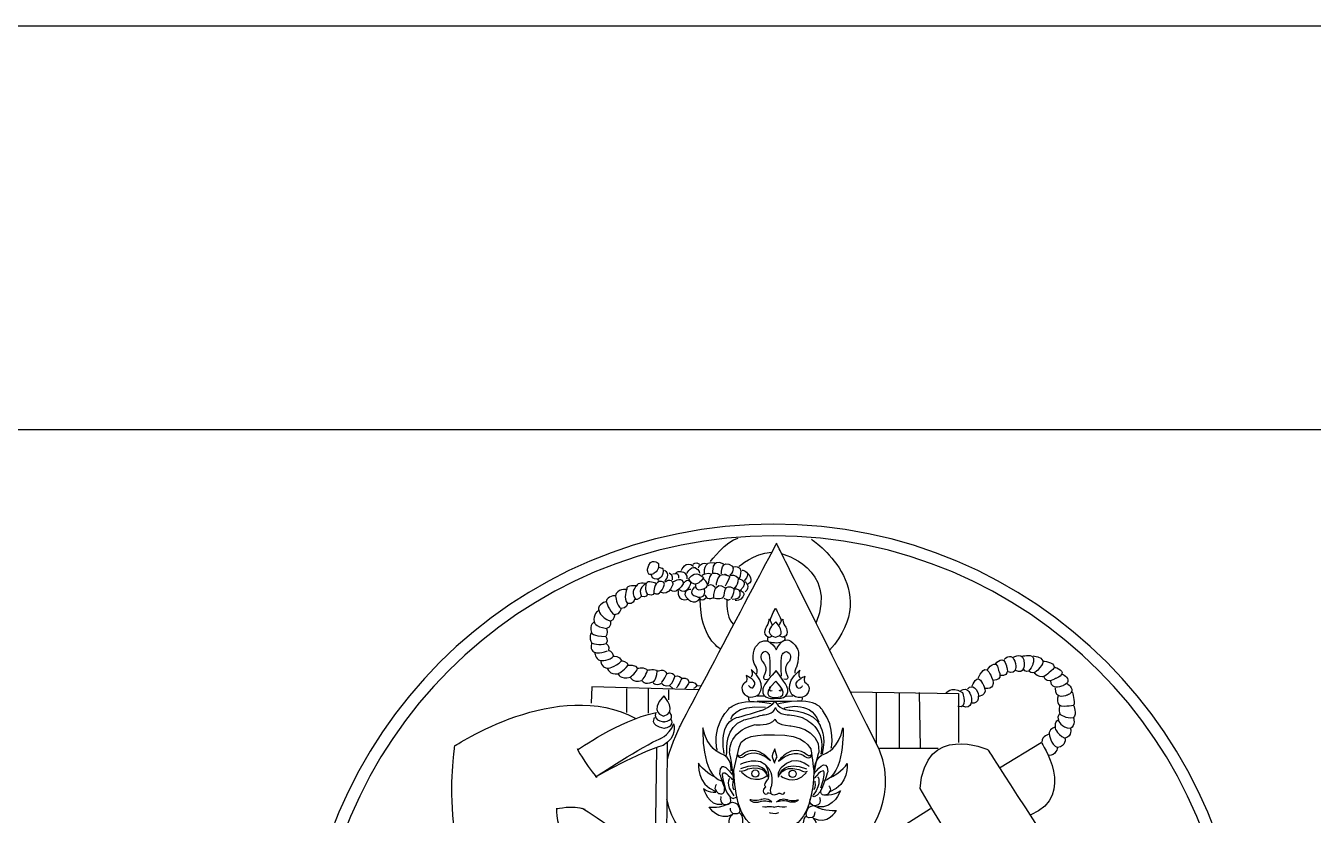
# Model space of a CAD drawing. Header units: inches. Extents: x -172 to 397, y -177 to 127.
# Drawn here: x 219.26 to 228.81, y -67.67 to -61.81 of the extents above; entities that cross this region are included whole.
import ezdxf

# ---------------------------------------------------------------- set-up
doc = ezdxf.new("R2010")
doc.units = ezdxf.units.IN
doc.header["$MEASUREMENT"] = 0

# ---------------------------------------------------------------- blocks, each defined once
blk = doc.blocks.new('TITLE BLOCK NEW 29102024')
at = {"color": 1}
blk.add_line((-520.8207, -64.8125), (-641.2631, -64.8125), dxfattribs=at)
at = {"color": 4}
for p, q in [((-528.4185, -65.9299), (-528.4283, -65.9259)), ((-528.9184, -66.7212), (-528.9236, -66.8426)), ((-528.1269, -66.7422), (-528.9184, -66.7212)), ((-528.6598, -66.7317), (-528.6598, -66.9112)), ((-528.4994, -66.7317), (-528.4994, -66.9165)), ((-528.3493, -66.7422), (-528.3493, -66.8162)), ((-527.4724, -66.7898), (-527.4271, -66.7884)), ((-526.9938, -66.7581), (-526.1971, -66.7687)), ((-526.8076, -66.7634), (-526.8076, -67.1382)), ((-526.6368, -66.7634), (-526.6368, -67.1699)), ((-526.4868, -66.7634), (-526.4816, -67.1699)), ((-526.1971, -66.7687), (-526.1971, -67.133)), ((-527.4362, -66.8294), (-527.691, -66.8294)), ((-528.4373, -67.1699), (-528.4683, -69.5034)), ((-528.3597, -67.133), (-528.3752, -69.4876)), ((-526.7817, -67.1752), (-526.3471, -67.1752)), ((-526.8231, -67.8879), (-526.404, -67.624))]:
    blk.add_line(p, q, dxfattribs=at)
at = {"color": 1}
blk.add_lwpolyline([(-534.3207, -64.8125), (-534.3207, -147.9123), (-520.8207, -147.9123), (-520.8207, -64.8125)], close=True, dxfattribs=at)
at = {"color": 4}
for centre, major_axis, ratio, start_param, end_param in [((-527.5707, -69.0125), (2.4749, 2.4749), 1, 5.497787, 11.780972), ((-527.5681, -69.0092), (2.4109, 2.4109), 1, 5.497787, 11.780972), ((-527.7046, -67.3646), (0, 0.027), 0.982151, 3.141593, 9.424778), ((-527.4278, -67.3659), (0, 0.0271), 0.977884, 3.141593, 9.424778)]:
    blk.add_ellipse(centre, major_axis=major_axis, ratio=ratio, start_param=start_param, end_param=end_param, dxfattribs=at)
for points, knots in [([(-526.8917, -67.8483), (-526.8917, -67.8483), (-526.6006, -67.5078), (-526.8179, -67.1197), (-527.4854, -65.7814), (-527.5475, -65.6547), (-527.5475, -65.6547), (-527.5475, -65.6547), (-528.1954, -66.8822), (-528.2692, -67.0208), (-528.2692, -67.0208), (-528.3584, -67.2228), (-528.3584, -67.2623)], [0, 0, 0, 0, 1, 1, 1, 2, 2, 2, 3, 3, 3, 4, 4, 4, 4]), ([(-528.5058, -65.8468), (-528.5058, -65.8468), (-528.5058, -65.9101), (-528.4612, -65.8804), (-528.4612, -65.8804), (-528.4185, -65.8665), (-528.4225, -65.8052), (-528.4225, -65.8052), (-528.4806, -65.7478), (-528.5058, -65.8468)], [0, 0, 0, 0, 1, 1, 1, 2, 2, 2, 3, 3, 3, 3]), ([(-527.9374, -65.8092), (-528.0363, -65.7596), (-528.0208, -65.8784), (-528.0208, -65.8784), (-528.0208, -65.8784), (-527.9859, -65.8685), (-527.9685, -65.8923)], [0, 0, 0, 0, 1, 1, 1, 2, 2, 2, 2]), ([(-528.4205, -65.8329), (-528.3991, -65.8368), (-528.3914, -65.8408), (-528.3914, -65.8408), (-528.3759, -65.9022), (-528.4263, -65.92), (-528.4263, -65.92), (-528.4263, -65.92), (-528.4787, -65.9279), (-528.4748, -65.8903)], [0, 0, 0, 0, 1, 1, 1, 2, 2, 2, 3, 3, 3, 3]), ([(-528.2129, -65.8784), (-528.2129, -65.8784), (-528.1741, -65.8032), (-528.1353, -65.8468), (-528.1353, -65.8468), (-528.1159, -65.8606), (-528.1198, -65.8764)], [0, 0, 0, 0, 1, 1, 1, 2, 2, 2, 2]), ([(-528.1993, -65.918), (-528.1993, -65.918), (-528.1834, -65.9544), (-528.1544, -65.957), (-528.137, -65.9586), (-528.1149, -65.948), (-528.0887, -65.9101), (-528.0887, -65.9101), (-528.1411, -65.8428), (-528.1993, -65.918)], [0, 0, 0, 0, 1, 1, 1, 2, 2, 2, 3, 3, 3, 3]), ([(-527.9568, -65.8804), (-527.9568, -65.8804), (-527.9587, -65.7636), (-527.8734, -65.8249), (-527.8734, -65.8249), (-527.8578, -65.8546), (-527.8927, -65.8923), (-527.8927, -65.8923), (-527.8423, -65.8863), (-527.8326, -65.9121), (-527.8314, -65.9154), (-527.8301, -65.9172), (-527.8288, -65.918), (-527.8195, -65.923), (-527.8091, -65.8721), (-527.8088, -65.8618), (-527.808, -65.8264), (-527.8637, -65.8309), (-527.8637, -65.8309)], [0, 0, 0, 0, 1, 1, 1, 2, 2, 2, 3, 3, 3, 4, 4, 4, 5, 5, 5, 6, 6, 6, 6]), ([(-528.4438, -65.9517), (-528.4438, -65.9517), (-528.5058, -65.9259), (-528.5136, -65.9536), (-528.5136, -65.9536), (-528.5835, -65.9418), (-528.5854, -65.9715), (-528.5854, -65.9715), (-528.6649, -65.9596), (-528.6591, -65.9972), (-528.6591, -65.9972), (-528.7348, -65.9912), (-528.7425, -66.0447), (-528.7425, -66.0447), (-528.8046, -66.0408), (-528.8105, -66.0883), (-528.8105, -66.0883), (-528.8764, -66.1022), (-528.8686, -66.1556), (-528.8686, -66.1556), (-528.9152, -66.1833), (-528.8997, -66.2387), (-528.8997, -66.2387), (-528.9405, -66.2585), (-528.921, -66.3159), (-528.921, -66.3159), (-528.9443, -66.3556), (-528.9191, -66.3952), (-528.9191, -66.3952), (-528.9405, -66.4466), (-528.8958, -66.4645), (-528.8958, -66.4645), (-528.8997, -66.5139), (-528.8531, -66.5258), (-528.8531, -66.5258), (-528.8531, -66.5793), (-528.8027, -66.5832), (-528.8027, -66.5832), (-528.7872, -66.6348), (-528.7231, -66.6228), (-528.7231, -66.6228), (-528.7095, -66.6683), (-528.632, -66.6486), (-528.632, -66.6486), (-528.6203, -66.6941), (-528.5466, -66.6723), (-528.5466, -66.6723), (-528.5311, -66.7119), (-528.4651, -66.6842), (-528.4651, -66.6842), (-528.4574, -66.7179), (-528.3991, -66.6941), (-528.3991, -66.6941), (-528.3797, -66.7238), (-528.3409, -66.71), (-528.3409, -66.71), (-528.3176, -66.7317), (-528.3176, -66.7317)], [0, 0, 0, 0, 1, 1, 1, 2, 2, 2, 3, 3, 3, 4, 4, 4, 5, 5, 5, 6, 6, 6, 7, 7, 7, 8, 8, 8, 9, 9, 9, 10, 10, 10, 11, 11, 11, 12, 12, 12, 13, 13, 13, 14, 14, 14, 15, 15, 15, 16, 16, 16, 17, 17, 17, 18, 18, 18, 19, 19, 19, 19]), ([(-528.4593, -66.019), (-528.4593, -66.019), (-528.4554, -65.9497), (-528.4185, -65.9378), (-528.4185, -65.9378), (-528.3817, -65.9319), (-528.3797, -65.9576), (-528.3797, -65.9576), (-528.3895, -66.0012), (-528.4108, -66.017), (-528.4108, -66.017), (-528.436, -66.0487), (-528.4593, -66.019)], [0, 0, 0, 0, 1, 1, 1, 2, 2, 2, 3, 3, 3, 4, 4, 4, 4]), ([(-528.3778, -65.9438), (-528.3778, -65.9438), (-528.3254, -65.9022), (-528.3157, -65.9536), (-528.3157, -65.9536), (-528.3254, -65.9932), (-528.3487, -66.013), (-528.3487, -66.013), (-528.3778, -66.0348), (-528.4108, -66.017)], [0, 0, 0, 0, 1, 1, 1, 2, 2, 2, 3, 3, 3, 3]), ([(-528.3138, -65.9398), (-528.3138, -65.9398), (-528.2573, -65.9049), (-528.2432, -65.9373), (-528.2423, -65.9394), (-528.2416, -65.9417), (-528.2411, -65.9444), (-528.2404, -65.9476), (-528.24, -65.9514), (-528.24, -65.9556), (-528.24, -65.9556), (-528.2634, -65.9972), (-528.2905, -66.0071), (-528.2905, -66.0071), (-528.3176, -66.0209), (-528.3332, -66.0032)], [0, 0, 0, 0, 1, 1, 1, 2, 2, 2, 3, 3, 3, 4, 4, 4, 5, 5, 5, 5]), ([(-528.2109, -65.918), (-528.2051, -65.8626), (-528.2653, -65.8665), (-528.2653, -65.8665), (-528.2653, -65.8665), (-528.2924, -65.8665), (-528.2944, -65.8764)], [0, 0, 0, 0, 1, 1, 1, 2, 2, 2, 2]), ([(-528.2323, -65.9477), (-528.2323, -65.9477), (-528.2013, -65.9062), (-528.1838, -65.9477), (-528.1838, -65.9477), (-528.2109, -66.0506), (-528.2711, -65.9972)], [0, 0, 0, 0, 1, 1, 1, 2, 2, 2, 2]), ([(-528.1488, -65.9635), (-528.1488, -65.9635), (-528.1566, -66.0229), (-528.081, -65.9893), (-528.081, -65.9893), (-528.0286, -65.9695), (-528.0887, -65.918)], [0, 0, 0, 0, 1, 1, 1, 2, 2, 2, 2]), ([(-528.0984, -65.8903), (-528.0984, -65.8903), (-528.0635, -65.8685), (-528.0286, -65.8804), (-528.0286, -65.8804), (-528.0538, -65.9121), (-528.0538, -65.9576)], [0, 0, 0, 0, 1, 1, 1, 2, 2, 2, 2]), ([(-528.079, -66.0368), (-528.079, -66.0368), (-528.0654, -66.0823), (-528.0189, -66.0586), (-528.0189, -66.0586), (-527.9723, -66.0744), (-527.9471, -66.0586), (-527.9446, -66.0571), (-527.9426, -66.0547), (-527.941, -66.0517), (-527.9257, -66.0244), (-527.9389, -65.9464), (-527.8637, -65.9893)], [0, 0, 0, 0, 1, 1, 1, 2, 2, 2, 3, 3, 3, 4, 4, 4, 4]), ([(-527.9936, -65.9655), (-527.9936, -65.9655), (-527.9859, -65.8665), (-527.9257, -65.8883), (-527.8947, -65.9002), (-527.9316, -65.8844), (-527.9316, -65.8844), (-527.9316, -65.8844), (-527.8947, -65.9002), (-527.8947, -65.9002), (-527.8947, -65.9002), (-527.8949, -65.9008), (-527.8953, -65.9018), (-527.8956, -65.9029), (-527.8962, -65.9045), (-527.897, -65.9065), (-527.897, -65.9065), (-527.897, -65.9065), (-527.897, -65.9065), (-527.9016, -65.919), (-527.913, -65.9479), (-527.9277, -65.9735)], [0, 0, 0, 0, 1, 1, 1, 2, 2, 2, 3, 3, 3, 4, 4, 4, 5, 5, 5, 6, 6, 6, 7, 7, 7, 7]), ([(-527.8559, -65.9814), (-527.8792, -66.017), (-527.8307, -65.9734), (-527.8288, -65.918), (-527.8288, -65.918), (-527.7395, -65.9339), (-527.8171, -66.0051)], [0, 0, 0, 0, 1, 1, 1, 2, 2, 2, 2]), ([(-528.4574, -66.0249), (-528.4574, -66.0249), (-528.4554, -66.0487), (-528.5039, -66.0348), (-528.5039, -66.0348), (-528.5155, -66.0606), (-528.5485, -66.0487), (-528.5485, -66.0487), (-528.5757, -66.0784), (-528.6009, -66.0725), (-528.6009, -66.0725), (-528.6087, -66.112), (-528.6533, -66.1022), (-528.6533, -66.1022), (-528.6572, -66.1437), (-528.7018, -66.1378), (-528.7018, -66.1378), (-528.7076, -66.1853), (-528.7503, -66.1853), (-528.7503, -66.1853), (-528.7523, -66.2289), (-528.7794, -66.2328), (-528.7794, -66.2328), (-528.7716, -66.2843), (-528.8085, -66.2863), (-528.8085, -66.2863), (-528.7969, -66.3358), (-528.8143, -66.3456), (-528.8143, -66.3456), (-528.7969, -66.3773), (-528.8105, -66.3991), (-528.8105, -66.3991), (-528.7794, -66.4189), (-528.7949, -66.4506), (-528.7949, -66.4506), (-528.7658, -66.4526), (-528.7561, -66.4922), (-528.7561, -66.4922), (-528.7099, -66.4922), (-528.6995, -66.5217), (-528.6988, -66.5236), (-528.6983, -66.5257), (-528.6979, -66.5278), (-528.6979, -66.5278), (-528.6533, -66.5278), (-528.6494, -66.5595), (-528.6494, -66.5595), (-528.5893, -66.5516), (-528.5795, -66.5832), (-528.5795, -66.5832), (-528.5214, -66.5694), (-528.5058, -66.5971), (-528.5058, -66.5971), (-528.4438, -66.5813), (-528.4321, -66.605), (-528.4321, -66.605), (-528.3759, -66.5773), (-528.3623, -66.6248), (-528.3623, -66.6248), (-528.3215, -66.5991), (-528.3021, -66.6426), (-528.3021, -66.6426), (-528.273, -66.6288), (-528.2497, -66.6565), (-528.2497, -66.6565), (-528.2048, -66.6477), (-528.1981, -66.6815), (-528.1977, -66.6836), (-528.1975, -66.6858), (-528.1974, -66.6882), (-528.1974, -66.6882), (-528.145, -66.6763), (-528.1392, -66.71), (-528.1392, -66.71), (-528.1101, -66.7119), (-528.1101, -66.7119)], [0, 0, 0, 0, 1, 1, 1, 2, 2, 2, 3, 3, 3, 4, 4, 4, 5, 5, 5, 6, 6, 6, 7, 7, 7, 8, 8, 8, 9, 9, 9, 10, 10, 10, 11, 11, 11, 12, 12, 12, 13, 13, 13, 14, 14, 14, 15, 15, 15, 16, 16, 16, 17, 17, 17, 18, 18, 18, 19, 19, 19, 20, 20, 20, 21, 21, 21, 22, 22, 22, 23, 23, 23, 24, 24, 24, 25, 25, 25, 25]), ([(-528.1838, -65.9972), (-528.1838, -65.9972), (-528.2478, -66.0012), (-528.2206, -66.0506), (-528.2206, -66.0506), (-528.1566, -66.1358), (-528.112, -66.0586)], [0, 0, 0, 0, 1, 1, 1, 2, 2, 2, 2]), ([(-528.1566, -65.9794), (-528.1566, -65.9794), (-528.2148, -66.0328), (-528.1392, -66.0506), (-528.1392, -66.0506), (-528.0654, -66.0784), (-528.081, -65.9893)], [0, 0, 0, 0, 1, 1, 1, 2, 2, 2, 2]), ([(-527.8753, -66.0685), (-527.8016, -66.0685), (-527.8171, -66.0249), (-527.8171, -66.0249), (-527.8171, -66.0249), (-527.8171, -66.019), (-527.8171, -66.019), (-527.8191, -65.9873), (-527.8637, -65.9952), (-527.8637, -65.9952), (-527.8637, -65.9952), (-527.8637, -66.0428), (-527.885, -66.0645)], [0, 0, 0, 0, 1, 1, 1, 2, 2, 2, 3, 3, 3, 4, 4, 4, 4]), ([(-527.8074, -66.0051), (-527.8074, -66.0051), (-527.8171, -66.0051), (-527.8171, -66.0051), (-527.8171, -66.0051), (-527.7589, -66.017), (-527.8113, -66.0705), (-527.8113, -66.0705), (-527.8423, -66.0863), (-527.854, -66.0784)], [0, 0, 0, 0, 1, 1, 1, 2, 2, 2, 3, 3, 3, 3]), ([(-527.9665, -66.4367), (-527.9665, -66.4367), (-528.1139, -66.3575), (-528.1139, -66.0705), (-528.1139, -66.0705), (-528.0906, -66.0843), (-528.0713, -66.0606)], [0, 0, 0, 0, 1, 1, 1, 2, 2, 2, 2]), ([(-527.9024, -66.0784), (-527.9024, -66.0784), (-527.9161, -66.0744), (-527.9161, -66.0744), (-527.9161, -66.0744), (-527.9257, -66.1992), (-527.8695, -66.2546)], [0, 0, 0, 0, 1, 1, 1, 2, 2, 2, 2]), ([(-527.5901, -66.2341), (-527.5901, -66.2341), (-527.6082, -66.2341), (-527.5539, -66.1378), (-527.5539, -66.1378), (-527.5138, -66.2078), (-527.5138, -66.2289)], [0, 0, 0, 0, 1, 1, 1, 2, 2, 2, 2]), ([(-527.5784, -66.2592), (-527.5784, -66.2592), (-527.594, -66.2209), (-527.603, -66.2169), (-527.603, -66.2169), (-527.607, -66.2552), (-527.6186, -66.2671), (-527.6186, -66.2671), (-527.6638, -66.3305), (-527.6082, -66.3503), (-527.6082, -66.3503), (-527.5953, -66.3555), (-527.5837, -66.345)], [0, 0, 0, 0, 1, 1, 1, 2, 2, 2, 3, 3, 3, 4, 4, 4, 4]), ([(-527.5539, -66.3516), (-527.5539, -66.3516), (-527.6612, -66.3331), (-527.5526, -66.2368), (-527.5526, -66.2368), (-527.4582, -66.3384), (-527.5539, -66.3516)], [0, 0, 0, 0, 1, 1, 1, 2, 2, 2, 2]), ([(-527.525, -66.2592), (-527.525, -66.2592), (-527.5095, -66.2209), (-527.5005, -66.2169), (-527.5005, -66.2169), (-527.4966, -66.2552), (-527.4849, -66.2671), (-527.4849, -66.2671), (-527.4397, -66.3305), (-527.4953, -66.3503), (-527.4953, -66.3503), (-527.5082, -66.3555), (-527.5198, -66.345)], [0, 0, 0, 0, 1, 1, 1, 2, 2, 2, 3, 3, 3, 4, 4, 4, 4]), ([(-527.6923, -66.6248), (-527.6858, -66.605), (-527.6962, -66.5773), (-527.6962, -66.5773), (-527.7505, -66.4968), (-527.7, -66.4203), (-527.7, -66.4203), (-527.6173, -66.3107), (-527.5487, -66.4453), (-527.5487, -66.4453), (-527.5487, -66.4453), (-527.4814, -66.2869), (-527.3935, -66.4348), (-527.3935, -66.4348), (-527.3689, -66.4691), (-527.3987, -66.5734), (-527.3987, -66.5734), (-527.4155, -66.6011), (-527.4103, -66.6195)], [0, 0, 0, 0, 1, 1, 1, 2, 2, 2, 3, 3, 3, 4, 4, 4, 5, 5, 5, 6, 6, 6, 6]), ([(-527.5966, -66.642), (-527.5966, -66.642), (-527.5875, -66.5311), (-527.5992, -66.4849), (-527.5992, -66.4849), (-527.6237, -66.4374), (-527.6535, -66.4717), (-527.6535, -66.4717), (-527.6845, -66.5034), (-527.6419, -66.5456), (-527.6419, -66.5456), (-527.6082, -66.5799), (-527.6392, -66.6366), (-527.6392, -66.6366), (-527.66, -66.6723), (-527.6134, -66.6645)], [0, 0, 0, 0, 1, 1, 1, 2, 2, 2, 3, 3, 3, 4, 4, 4, 5, 5, 5, 5]), ([(-527.5098, -66.642), (-527.5098, -66.642), (-527.5188, -66.5311), (-527.5072, -66.4849), (-527.5072, -66.4849), (-527.4826, -66.4374), (-527.4528, -66.4717), (-527.4528, -66.4717), (-527.4218, -66.5034), (-527.4645, -66.5456), (-527.4645, -66.5456), (-527.4981, -66.5799), (-527.4671, -66.6366), (-527.4671, -66.6366), (-527.4464, -66.6723), (-527.493, -66.6645)], [0, 0, 0, 0, 1, 1, 1, 2, 2, 2, 3, 3, 3, 4, 4, 4, 5, 5, 5, 5]), ([(-525.9824, -66.5944), (-525.9824, -66.5944), (-525.9151, -66.4942), (-525.8996, -66.5971), (-525.8996, -66.5971), (-525.8556, -66.671), (-525.941, -66.6737)], [0, 0, 0, 0, 1, 1, 1, 2, 2, 2, 2]), ([(-525.9203, -66.5469), (-525.9203, -66.5469), (-525.8582, -66.4756), (-525.8401, -66.5654), (-525.8401, -66.5654), (-525.8065, -66.642), (-525.8866, -66.6366)], [0, 0, 0, 0, 1, 1, 1, 2, 2, 2, 2]), ([(-525.8582, -66.5179), (-525.8582, -66.5179), (-525.8249, -66.4795), (-525.7973, -66.501), (-525.788, -66.5083), (-525.7794, -66.5223), (-525.7729, -66.5469), (-525.7729, -66.5469), (-525.7547, -66.642), (-525.8349, -66.6076)], [0, 0, 0, 0, 1, 1, 1, 2, 2, 2, 3, 3, 3, 3]), ([(-525.7909, -66.502), (-525.7909, -66.502), (-525.7056, -66.4493), (-525.7082, -66.5522), (-525.7082, -66.5522), (-525.7056, -66.634), (-525.7729, -66.5998)], [0, 0, 0, 0, 1, 1, 1, 2, 2, 2, 2]), ([(-525.7237, -66.4942), (-525.7237, -66.4942), (-525.6611, -66.4734), (-525.6429, -66.5019), (-525.6369, -66.5115), (-525.6357, -66.5265), (-525.6435, -66.5496), (-525.6435, -66.5496), (-525.6797, -66.6525), (-525.7159, -66.5839)], [0, 0, 0, 0, 1, 1, 1, 2, 2, 2, 3, 3, 3, 3]), ([(-525.6409, -66.4915), (-525.6409, -66.4915), (-525.5769, -66.4958), (-525.5704, -66.5283), (-525.568, -66.5401), (-525.5731, -66.5556), (-525.5918, -66.5759), (-525.5918, -66.5759), (-525.6331, -66.6446), (-525.6745, -66.605)], [0, 0, 0, 0, 1, 1, 1, 2, 2, 2, 3, 3, 3, 3]), ([(-527.7544, -66.7106), (-527.7544, -66.7106), (-527.7473, -66.7212), (-527.7382, -66.7261), (-527.7291, -66.731), (-527.7182, -66.7304), (-527.7104, -66.708), (-527.7104, -66.708), (-527.7049, -66.7011), (-527.709, -66.6892), (-527.7121, -66.6802), (-527.7209, -66.6682), (-527.7417, -66.6542), (-527.7499, -66.6487), (-527.76, -66.6428), (-527.7725, -66.6366), (-527.7725, -66.6366), (-527.7518, -66.6842), (-527.7854, -66.6922), (-527.7854, -66.6922), (-527.8268, -66.7291), (-527.7854, -66.7766), (-527.7854, -66.7766), (-527.7415, -66.8215), (-527.6794, -66.7766), (-527.6794, -66.7766), (-527.6043, -66.7027), (-527.7362, -66.5918), (-527.7362, -66.5918), (-527.7156, -66.6288), (-527.7362, -66.6499)], [0, 0, 0, 0, 1, 1, 1, 2, 2, 2, 3, 3, 3, 4, 4, 4, 5, 5, 5, 6, 6, 6, 7, 7, 7, 8, 8, 8, 9, 9, 9, 10, 10, 10, 10]), ([(-527.5604, -66.8056), (-527.5604, -66.8056), (-527.6612, -66.8215), (-527.6483, -66.737), (-527.6483, -66.737), (-527.6405, -66.6948), (-527.55, -66.5998), (-527.55, -66.5998), (-527.4724, -66.7027), (-527.4646, -66.7317), (-527.4646, -66.7317), (-527.4388, -66.8188), (-527.5604, -66.8056)], [0, 0, 0, 0, 1, 1, 1, 2, 2, 2, 3, 3, 3, 4, 4, 4, 4]), ([(-527.3547, -66.7145), (-527.3547, -66.7145), (-527.3618, -66.7251), (-527.3709, -66.73), (-527.3799, -66.735), (-527.3909, -66.7344), (-527.3987, -66.7119), (-527.3987, -66.7119), (-527.4041, -66.7051), (-527.4, -66.6932), (-527.3969, -66.6841), (-527.3882, -66.6722), (-527.3674, -66.6582), (-527.3591, -66.6526), (-527.349, -66.6468), (-527.3366, -66.6406), (-527.3366, -66.6406), (-527.3573, -66.6882), (-527.3236, -66.696), (-527.3236, -66.696), (-527.2822, -66.733), (-527.3236, -66.7806), (-527.3236, -66.7806), (-527.3676, -66.8254), (-527.4297, -66.7806), (-527.4297, -66.7806), (-527.5047, -66.7067), (-527.3728, -66.5958), (-527.3728, -66.5958), (-527.3935, -66.6328), (-527.3728, -66.6538)], [0, 0, 0, 0, 1, 1, 1, 2, 2, 2, 3, 3, 3, 4, 4, 4, 5, 5, 5, 6, 6, 6, 7, 7, 7, 8, 8, 8, 9, 9, 9, 10, 10, 10, 10]), ([(-526.0936, -66.7132), (-526.0936, -66.7132), (-526.06, -66.6103), (-526.0186, -66.6948), (-526.0186, -66.6948), (-525.9591, -66.7739), (-526.0445, -66.7924)], [0, 0, 0, 0, 1, 1, 1, 2, 2, 2, 2]), ([(-526.0496, -66.6551), (-526.0496, -66.6551), (-526.0057, -66.5575), (-525.9746, -66.605), (-525.9746, -66.605), (-525.9539, -66.6261), (-525.9384, -66.6868), (-525.9384, -66.6868), (-525.9332, -66.7422), (-526.0005, -66.7317)], [0, 0, 0, 0, 1, 1, 1, 2, 2, 2, 3, 3, 3, 3]), ([(-525.5704, -66.5283), (-525.5704, -66.5283), (-525.4849, -66.5373), (-525.4869, -66.5719), (-525.4876, -66.5834), (-525.498, -66.5978), (-525.5245, -66.6156), (-525.5245, -66.6156), (-525.5788, -66.6815), (-525.6331, -66.6182)], [0, 0, 0, 0, 1, 1, 1, 2, 2, 2, 3, 3, 3, 3]), ([(-525.4869, -66.5719), (-525.4869, -66.5719), (-525.4164, -66.5934), (-525.4281, -66.6243), (-525.4319, -66.6346), (-525.4449, -66.646), (-525.4727, -66.6578), (-525.4727, -66.6578), (-525.5375, -66.7053), (-525.5633, -66.6446)], [0, 0, 0, 0, 1, 1, 1, 2, 2, 2, 3, 3, 3, 3]), ([(-527.5526, -66.8003), (-527.5526, -66.8003), (-527.6871, -66.803), (-527.5526, -66.679), (-527.5526, -66.679), (-527.4284, -66.7951), (-527.5526, -66.8003)], [0, 0, 0, 0, 1, 1, 1, 2, 2, 2, 2]), ([(-526.2902, -66.7674), (-526.2902, -66.7674), (-526.2478, -66.7133), (-526.1765, -66.7564), (-526.1731, -66.7585), (-526.1696, -66.7608), (-526.1661, -66.7634), (-526.1661, -66.7634), (-526.1233, -66.8902), (-526.201, -66.8663)], [0, 0, 0, 0, 1, 1, 1, 2, 2, 2, 3, 3, 3, 3]), ([(-526.1298, -66.737), (-526.1298, -66.737), (-526.0833, -66.6815), (-526.0496, -66.7687), (-526.0496, -66.7687), (-526.0367, -66.8531), (-526.0988, -66.8426)], [0, 0, 0, 0, 1, 1, 1, 2, 2, 2, 2]), ([(-525.4281, -66.6243), (-525.4281, -66.6243), (-525.3746, -66.6506), (-525.3839, -66.6804), (-525.387, -66.6904), (-525.3971, -66.7007), (-525.4185, -66.7106), (-525.4185, -66.7106), (-525.5012, -66.7554), (-525.5116, -66.679)], [0, 0, 0, 0, 1, 1, 1, 2, 2, 2, 3, 3, 3, 3]), ([(-525.3926, -66.6948), (-525.3926, -66.6948), (-525.3351, -66.7303), (-525.3588, -66.762), (-525.3591, -66.7625), (-525.3594, -66.7629), (-525.3598, -66.7633), (-525.3605, -66.7642), (-525.3611, -66.765), (-525.3619, -66.7658), (-525.3674, -66.7713), (-525.3756, -66.7768), (-525.3874, -66.7819), (-525.3874, -66.7819), (-525.4831, -66.8241), (-525.4753, -66.7291)], [0, 0, 0, 0, 1, 1, 1, 2, 2, 2, 3, 3, 3, 4, 4, 4, 5, 5, 5, 5]), ([(-528.3855, -66.9376), (-528.3855, -66.9376), (-528.502, -66.9112), (-528.383, -66.7871), (-528.383, -66.7871), (-528.2743, -66.9139), (-528.3855, -66.9376)], [0, 0, 0, 0, 1, 1, 1, 2, 2, 2, 2]), ([(-527.9872, -67.1936), (-527.9872, -67.1936), (-528.0312, -67.0353), (-527.9096, -66.8927), (-527.9096, -66.8927), (-527.8475, -66.7898), (-527.5862, -66.8452)], [0, 0, 0, 0, 1, 1, 1, 2, 2, 2, 2]), ([(-527.1413, -67.1752), (-527.1413, -67.1752), (-527.1051, -67.0248), (-527.2034, -66.898), (-527.2034, -66.898), (-527.2448, -66.7792), (-527.5319, -66.8478)], [0, 0, 0, 0, 1, 1, 1, 2, 2, 2, 2]), ([(-526.179, -66.7476), (-526.179, -66.7476), (-526.1506, -66.7261), (-526.1262, -66.7468), (-526.1153, -66.7561), (-526.1052, -66.7738), (-526.0988, -66.8056), (-526.0988, -66.8056), (-526.0911, -66.8954), (-526.1661, -66.8637)], [0, 0, 0, 0, 1, 1, 1, 2, 2, 2, 3, 3, 3, 3]), ([(-525.4573, -66.7898), (-525.4573, -66.7898), (-525.4743, -66.8333), (-525.4457, -66.8601), (-525.4449, -66.8609), (-525.4573, -66.8967), (-525.4443, -66.9218), (-525.4443, -66.9218), (-525.4663, -66.9337), (-525.4547, -66.9679), (-525.4547, -66.9679), (-525.487, -66.9799), (-525.4793, -67.0195), (-525.4793, -67.0195), (-525.5297, -67.0353), (-525.5219, -67.0723), (-525.5219, -67.0723), (-525.5775, -67.0842), (-525.5775, -67.1304)], [0, 0, 0, 0, 1, 1, 1, 2, 2, 2, 3, 3, 3, 4, 4, 4, 5, 5, 5, 6, 6, 6, 6]), ([(-525.3512, -66.7607), (-525.3512, -66.7607), (-525.3279, -66.8294), (-525.3421, -66.8585), (-525.3421, -66.8585), (-525.315, -66.9244), (-525.3421, -66.9482), (-525.3421, -66.9482), (-525.3253, -67.0089), (-525.3641, -67.03), (-525.3641, -67.03), (-525.3499, -67.0855), (-525.4055, -67.1026), (-525.4055, -67.1026), (-525.3939, -67.1646), (-525.4611, -67.1699), (-525.4611, -67.1699), (-525.4702, -67.2346), (-525.5284, -67.2293)], [0, 0, 0, 0, 1, 1, 1, 2, 2, 2, 3, 3, 3, 4, 4, 4, 5, 5, 5, 6, 6, 6, 6]), ([(-527.9355, -67.2148), (-527.9355, -67.2148), (-527.9846, -67.0063), (-527.8501, -66.9509), (-527.8501, -66.9509), (-527.7, -66.9112), (-527.6716, -66.898), (-527.6716, -66.898), (-527.6017, -66.8848), (-527.5578, -66.8268), (-527.5578, -66.8268), (-527.5293, -66.8927), (-527.4543, -66.8927), (-527.4543, -66.8927), (-527.2603, -66.9033), (-527.2241, -67.0063), (-527.2241, -67.0063), (-527.1749, -67.0907), (-527.2085, -67.2175)], [0, 0, 0, 0, 1, 1, 1, 2, 2, 2, 3, 3, 3, 4, 4, 4, 5, 5, 5, 6, 6, 6, 6]), ([(-527.9174, -67.2306), (-527.9148, -67.1673), (-527.9277, -67.0221), (-527.7932, -66.9667), (-527.7932, -66.9667), (-527.6871, -66.9402), (-527.6509, -66.9297), (-527.6509, -66.9297), (-527.5604, -66.9218), (-527.5552, -66.8743), (-527.5552, -66.8743), (-527.5422, -66.9244), (-527.4672, -66.9271), (-527.4672, -66.9271), (-527.3689, -66.9376), (-527.3456, -66.9534), (-527.3456, -66.9534), (-527.1697, -67.03), (-527.2189, -67.2201)], [0, 0, 0, 0, 1, 1, 1, 2, 2, 2, 3, 3, 3, 4, 4, 4, 5, 5, 5, 6, 6, 6, 6]), ([(-528.4528, -66.9482), (-528.4528, -66.9482), (-528.4994, -67.0036), (-528.383, -67.0274), (-528.383, -67.0274), (-528.3002, -67.0168), (-528.326, -66.964)], [0, 0, 0, 0, 1, 1, 1, 2, 2, 2, 2]), ([(-528.4425, -66.9085), (-528.4787, -66.9824), (-528.3442, -66.9825), (-528.3855, -66.9799), (-528.3855, -66.9799), (-528.2899, -66.9719), (-528.339, -66.9112)], [0, 0, 0, 0, 1, 1, 1, 2, 2, 2, 2]), ([(-527.863, -67.4365), (-527.8642, -67.4266), (-527.8683, -67.3837), (-527.8736, -67.3386), (-527.8796, -67.2876), (-527.8872, -67.234), (-527.894, -67.2228), (-527.894, -67.2228), (-527.9199, -67.0511), (-527.7052, -67.001), (-527.7052, -67.001), (-527.594, -67.0141), (-527.5578, -66.9614), (-527.5578, -66.9614), (-527.5449, -67.0063), (-527.4492, -67.0089), (-527.4492, -67.0089), (-527.2241, -67.0221), (-527.2318, -67.2016), (-527.2318, -67.2016), (-527.2655, -67.2992), (-527.268, -67.3653)], [0, 0, 0, 0, 1, 1, 1, 2, 2, 2, 3, 3, 3, 4, 4, 4, 5, 5, 5, 6, 6, 6, 7, 7, 7, 7]), ([(-526.2436, -68.8224), (-526.2436, -68.8224), (-524.9865, -69.0705), (-524.8881, -67.9407), (-524.8881, -67.9407), (-525.1468, -68.2575), (-525.4573, -67.9935), (-525.9798, -67.1858), (-525.9798, -67.1858), (-525.9798, -67.1858), (-525.9798, -67.1858), (-526.4454, -66.9799), (-526.4816, -67.4762), (-525.9798, -68.3103), (-525.9798, -68.3103), (-525.9798, -68.3103), (-525.9798, -68.3103), (-525.8505, -68.6587), (-526.2436, -68.8224)], [0, 0, 0, 0, 1, 1, 1, 2, 2, 2, 3, 3, 3, 4, 4, 4, 5, 5, 5, 6, 6, 6, 6]), ([(-527.8837, -67.3442), (-527.8837, -67.3442), (-527.8734, -67.2386), (-527.9639, -67.2148), (-527.9639, -67.2148), (-528.0648, -67.1779), (-528.0932, -67.0248), (-528.0932, -67.0248), (-528.1114, -67.3758), (-527.951, -67.4207)], [0, 0, 0, 0, 1, 1, 1, 2, 2, 2, 3, 3, 3, 3]), ([(-527.863, -67.3389), (-527.863, -67.3389), (-527.8656, -67.6635), (-527.7259, -67.7481), (-527.7259, -67.7481), (-527.607, -67.8457), (-527.5707, -67.8325), (-527.5707, -67.8325), (-527.5371, -67.8457), (-527.4206, -67.7506), (-527.4206, -67.7506), (-527.2758, -67.6926), (-527.2706, -67.3468), (-527.2706, -67.3468), (-527.281, -67.2465), (-527.2914, -67.1858), (-527.2914, -67.1858), (-527.3301, -67.067), (-527.563, -67.0775), (-527.563, -67.0775), (-527.8113, -67.0564), (-527.8242, -67.1673), (-527.8242, -67.1673), (-527.863, -67.3389), (-527.863, -67.3389)], [0, 0, 0, 0, 1, 1, 1, 2, 2, 2, 3, 3, 3, 4, 4, 4, 5, 5, 5, 6, 6, 6, 7, 7, 7, 8, 8, 8, 8]), ([(-527.2631, -67.3442), (-527.2631, -67.3442), (-527.2735, -67.2386), (-527.1829, -67.2148), (-527.1829, -67.2148), (-527.082, -67.1779), (-527.0536, -67.0248), (-527.0536, -67.0248), (-527.0355, -67.3758), (-527.1959, -67.4207)], [0, 0, 0, 0, 1, 1, 1, 2, 2, 2, 3, 3, 3, 3]), ([(-527.5914, -67.2702), (-527.5914, -67.2702), (-527.691, -67.1303), (-527.8022, -67.224), (-527.8022, -67.224), (-527.8255, -67.2438), (-527.8371, -67.224), (-527.8371, -67.224), (-527.832, -67.2636), (-527.788, -67.2373), (-527.788, -67.2373), (-527.713, -67.1646), (-527.5914, -67.2702)], [0, 0, 0, 0, 1, 1, 1, 2, 2, 2, 3, 3, 3, 4, 4, 4, 4]), ([(-527.5602, -67.2808), (-527.5602, -67.2808), (-527.5512, -67.2543), (-527.5434, -67.2412), (-527.5434, -67.2412), (-527.5552, -67.1992), (-527.559, -67.1858), (-527.5597, -67.1833), (-527.5602, -67.1818), (-527.5602, -67.1818), (-527.5848, -67.2386), (-527.5783, -67.2412), (-527.5783, -67.2412), (-527.5783, -67.2412), (-527.5628, -67.286), (-527.5628, -67.286)], [0, 0, 0, 0, 1, 1, 1, 2, 2, 2, 3, 3, 3, 4, 4, 4, 5, 5, 5, 5]), ([(-527.5324, -67.2715), (-527.5324, -67.2715), (-527.4328, -67.1317), (-527.3216, -67.2253), (-527.3216, -67.2253), (-527.2983, -67.2452), (-527.2866, -67.2253), (-527.2866, -67.2253), (-527.2918, -67.265), (-527.3358, -67.2386), (-527.3358, -67.2386), (-527.4107, -67.1659), (-527.5324, -67.2715)], [0, 0, 0, 0, 1, 1, 1, 2, 2, 2, 3, 3, 3, 4, 4, 4, 4]), ([(-525.8918, -67.323), (-525.8918, -67.323), (-525.5814, -67.133), (-525.5814, -67.133), (-525.5814, -67.133), (-525.3124, -67.5237), (-525.659, -67.6715)], [0, 0, 0, 0, 1, 1, 1, 2, 2, 2, 2]), ([(-528.0083, -67.3889), (-528.0083, -67.3889), (-528.0999, -67.3403), (-528.1269, -67.286), (-528.1269, -67.286), (-528.143, -67.4459), (-527.9975, -67.4972)], [0, 0, 0, 0, 1, 1, 1, 2, 2, 2, 2]), ([(-527.8734, -67.3732), (-527.8734, -67.3732), (-527.9665, -67.2412), (-527.9691, -67.3653), (-527.9691, -67.3653), (-527.907, -67.6028), (-527.8475, -67.5394)], [0, 0, 0, 0, 1, 1, 1, 2, 2, 2, 2]), ([(-527.8152, -67.296), (-527.8152, -67.296), (-527.6735, -67.2168), (-527.6037, -67.3277), (-527.6037, -67.3277), (-527.5882, -67.3494), (-527.5843, -67.3732), (-527.5843, -67.3732), (-527.5765, -67.4068), (-527.5843, -67.4563), (-527.5843, -67.4563), (-527.6037, -67.482), (-527.5901, -67.5098), (-527.5901, -67.5098), (-527.5746, -67.5375), (-527.5377, -67.5137), (-527.5377, -67.5137), (-527.5241, -67.5039), (-527.5125, -67.5137), (-527.5125, -67.5137), (-527.4931, -67.5296), (-527.4854, -67.5019)], [0, 0, 0, 0, 1, 1, 1, 2, 2, 2, 3, 3, 3, 4, 4, 4, 5, 5, 5, 6, 6, 6, 7, 7, 7, 7]), ([(-527.3036, -67.315), (-527.3036, -67.315), (-527.4058, -67.2069), (-527.5136, -67.3223), (-527.5136, -67.3223), (-527.5231, -67.3315), (-527.5307, -67.3517), (-527.5307, -67.3517), (-527.5371, -67.3677), (-527.5358, -67.3864)], [0, 0, 0, 0, 1, 1, 1, 2, 2, 2, 3, 3, 3, 3]), ([(-527.2629, -67.3599), (-527.2629, -67.3599), (-527.1697, -67.228), (-527.1672, -67.3521), (-527.1672, -67.3521), (-527.2293, -67.5896), (-527.2887, -67.5262)], [0, 0, 0, 0, 1, 1, 1, 2, 2, 2, 2]), ([(-527.1411, -67.3914), (-527.1411, -67.3914), (-527.0495, -67.343), (-527.0226, -67.2887), (-527.0226, -67.2887), (-527.0064, -67.4486), (-527.1519, -67.4999)], [0, 0, 0, 0, 1, 1, 1, 2, 2, 2, 2]), ([(-527.9225, -67.484), (-527.9807, -67.3079), (-527.924, -67.3559), (-527.892, -67.3908), (-527.8813, -67.4026), (-527.8734, -67.4128), (-527.8734, -67.4128)], [0, 0, 0, 0, 1, 1, 1, 2, 2, 2, 2]), ([(-527.6095, -67.3891), (-527.6095, -67.3891), (-527.6328, -67.2967), (-527.7595, -67.3322), (-527.7595, -67.3322), (-527.81, -67.3599), (-527.8242, -67.3454)], [0, 0, 0, 0, 1, 1, 1, 2, 2, 2, 2]), ([(-527.5875, -67.5144), (-527.5875, -67.5144), (-527.6211, -67.5025), (-527.6159, -67.5144), (-527.6159, -67.5144), (-527.6302, -67.5302), (-527.6405, -67.5078), (-527.6405, -67.5078), (-527.6548, -67.4854), (-527.6263, -67.463), (-527.6263, -67.463), (-527.6509, -67.4563), (-527.6134, -67.4101), (-527.6134, -67.4101), (-527.5824, -67.3851), (-527.6263, -67.3019)], [0, 0, 0, 0, 1, 1, 1, 2, 2, 2, 3, 3, 3, 4, 4, 4, 5, 5, 5, 5]), ([(-527.5319, -67.3903), (-527.5319, -67.3903), (-527.5086, -67.298), (-527.3819, -67.3336), (-527.3819, -67.3336), (-527.3314, -67.3613), (-527.3172, -67.3467)], [0, 0, 0, 0, 1, 1, 1, 2, 2, 2, 2]), ([(-527.217, -67.4708), (-527.1588, -67.2947), (-527.2155, -67.3427), (-527.2476, -67.3776), (-527.2583, -67.3893), (-527.2662, -67.3996), (-527.2662, -67.3996)], [0, 0, 0, 0, 1, 1, 1, 2, 2, 2, 2]), ([(-527.9975, -67.5052), (-528.0544, -67.5104), (-528.0881, -67.4762), (-528.0881, -67.4762), (-528.0881, -67.4762), (-528.0544, -67.6081), (-527.9536, -67.5923)], [0, 0, 0, 0, 1, 1, 1, 2, 2, 2, 2]), ([(-527.9923, -67.4445), (-527.9923, -67.4445), (-528.026, -67.4762), (-527.9794, -67.5104), (-527.9794, -67.5104), (-527.9277, -67.5316), (-527.9329, -67.4762)], [0, 0, 0, 0, 1, 1, 1, 2, 2, 2, 2]), ([(-527.1588, -67.455), (-527.1588, -67.455), (-527.1251, -67.4867), (-527.1717, -67.521), (-527.1717, -67.521), (-527.2234, -67.5421), (-527.2183, -67.4867)], [0, 0, 0, 0, 1, 1, 1, 2, 2, 2, 2]), ([(-527.8216, -67.6557), (-527.8009, -67.6583), (-527.7621, -67.785), (-527.8915, -67.8932), (-527.8915, -67.8932), (-527.8811, -67.8113), (-527.894, -67.7718), (-527.9122, -67.6847), (-527.8734, -67.6688), (-527.8734, -67.6688), (-527.982, -67.7242), (-528.0467, -67.6134), (-528.0467, -67.6134), (-528.0467, -67.6134), (-527.9569, -67.6235), (-527.8915, -67.5818), (-527.8708, -67.5686), (-527.8371, -67.5923), (-527.8371, -67.5923), (-527.812, -67.6331), (-527.8182, -67.6506), (-527.8281, -67.6581), (-527.8355, -67.6635), (-527.8449, -67.6635), (-527.8449, -67.6635), (-527.8837, -67.6715), (-527.8889, -67.6372), (-527.8889, -67.6213)], [0, 0, 0, 0, 1, 1, 1, 2, 2, 2, 3, 3, 3, 4, 4, 4, 5, 5, 5, 6, 6, 6, 7, 7, 7, 8, 8, 8, 9, 9, 9, 9]), ([(-527.9587, -67.5342), (-527.9587, -67.5342), (-527.9794, -67.6028), (-527.9122, -67.5949), (-527.9122, -67.5949), (-527.8734, -67.5818), (-527.8889, -67.5448)], [0, 0, 0, 0, 1, 1, 1, 2, 2, 2, 2]), ([(-527.583, -67.5751), (-527.583, -67.5751), (-527.6324, -67.5583), (-527.6751, -67.5741), (-527.6751, -67.5741), (-527.7323, -67.587), (-527.7449, -67.5583), (-527.7449, -67.5583), (-527.6984, -67.5711), (-527.6644, -67.5583), (-527.6644, -67.5583), (-527.6159, -67.5385), (-527.583, -67.5751)], [0, 0, 0, 0, 1, 1, 1, 2, 2, 2, 3, 3, 3, 4, 4, 4, 4]), ([(-527.5464, -67.5751), (-527.5464, -67.5751), (-527.497, -67.5583), (-527.4543, -67.5741), (-527.4543, -67.5741), (-527.397, -67.587), (-527.3844, -67.5583), (-527.3844, -67.5583), (-527.431, -67.5711), (-527.4649, -67.5583), (-527.4649, -67.5583), (-527.5135, -67.5385), (-527.5464, -67.5751)], [0, 0, 0, 0, 1, 1, 1, 2, 2, 2, 3, 3, 3, 4, 4, 4, 4]), ([(-527.2268, -67.5421), (-527.2268, -67.5421), (-527.2061, -67.6108), (-527.2734, -67.6028), (-527.2734, -67.6028), (-527.3122, -67.5896), (-527.2967, -67.5527)], [0, 0, 0, 0, 1, 1, 1, 2, 2, 2, 2]), ([(-527.1869, -67.5217), (-527.1155, -67.527), (-527.0732, -67.492), (-527.0732, -67.492), (-527.0732, -67.492), (-527.1155, -67.627), (-527.2422, -67.6108)], [0, 0, 0, 0, 1, 1, 1, 2, 2, 2, 2]), ([(-529.1706, -67.6266), (-529.1706, -67.6266), (-529.1776, -67.6255), (-529.1776, -67.6255), (-529.1776, -67.6255), (-529.0647, -67.5966), (-528.9702, -67.6277)], [0, 0, 0, 0, 1, 1, 1, 2, 2, 2, 2]), ([(-527.6512, -67.6094), (-527.5943, -67.6134), (-527.6163, -67.6041), (-527.5853, -67.6094), (-527.5542, -67.6148), (-527.5671, -67.6148), (-527.5671, -67.6148), (-527.5671, -67.6148), (-527.5348, -67.6068), (-527.5348, -67.6068), (-527.5348, -67.6068), (-527.4779, -67.6148), (-527.4727, -67.6094)], [0, 0, 0, 0, 1, 1, 1, 2, 2, 2, 3, 3, 3, 4, 4, 4, 4]), ([(-527.3276, -67.682), (-527.3482, -67.6847), (-527.387, -67.8113), (-527.2577, -67.9196), (-527.2577, -67.9196), (-527.268, -67.8378), (-527.2551, -67.7981), (-527.237, -67.7111), (-527.2758, -67.6952), (-527.2758, -67.6952), (-527.1671, -67.7506), (-527.1025, -67.6398), (-527.1025, -67.6398), (-527.1025, -67.6398), (-527.1923, -67.6498), (-527.2577, -67.6081), (-527.2784, -67.5949), (-527.312, -67.6187), (-527.312, -67.6187), (-527.3372, -67.6596), (-527.331, -67.6769), (-527.3211, -67.6844), (-527.3136, -67.69), (-527.3043, -67.69), (-527.3043, -67.69), (-527.2655, -67.6979), (-527.2603, -67.6635), (-527.2603, -67.6477)], [0, 0, 0, 0, 1, 1, 1, 2, 2, 2, 3, 3, 3, 4, 4, 4, 5, 5, 5, 6, 6, 6, 7, 7, 7, 8, 8, 8, 9, 9, 9, 9])]:
    blk.add_open_spline(points, degree=3, knots=knots, dxfattribs=at)
for points in [[(-528.0383, -65.7893), (-528.0383, -65.7893), (-527.9199, -65.6347), (-527.8326, -65.6171)], [(-527.2874, -65.625), (-527.2874, -65.625), (-526.7423, -65.9893), (-527.1536, -66.4486)], [(-527.8268, -65.8269), (-527.8268, -65.8269), (-527.7162, -65.7299), (-527.5843, -65.72)], [(-527.5067, -65.7319), (-527.5067, -65.7319), (-527.0915, -65.8428), (-527.2525, -66.2427)], [(-528.2536, -65.8566), (-528.2536, -65.8566), (-528.2206, -65.7755), (-528.1625, -65.8249)], [(-528.1663, -65.8111), (-528.1663, -65.8111), (-528.1488, -65.7854), (-528.1178, -65.8092)], [(-528.1275, -65.8368), (-528.1275, -65.8368), (-528.1062, -65.7913), (-528.0674, -65.8052)], [(-528.081, -65.8804), (-528.081, -65.8804), (-528.0965, -65.7794), (-528.0034, -65.7992)], [(-527.8016, -65.8546), (-527.8016, -65.8546), (-527.7201, -65.8685), (-527.788, -65.9339)], [(-528.3759, -65.9339), (-528.3759, -65.9339), (-528.3235, -65.8781), (-528.3797, -65.8566)], [(-528.3196, -65.9259), (-528.3196, -65.9259), (-528.3079, -65.8923), (-528.3448, -65.8764)], [(-528.2711, -65.9141), (-528.2711, -65.9141), (-528.2672, -65.8665), (-528.3157, -65.8844)], [(-528.0557, -65.9675), (-528.0557, -65.9675), (-528.0228, -65.9477), (-528.0014, -65.9814)], [(-528.0131, -66.0546), (-528.0131, -66.0546), (-528.0109, -65.9227), (-527.9277, -65.9844)], [(-527.7802, -65.9378), (-527.7802, -65.9378), (-527.7356, -65.9833), (-527.7802, -66.015)], [(-527.757, -65.8804), (-527.757, -65.8804), (-527.7084, -65.9359), (-527.7608, -65.9576)], [(-528.7425, -66.0447), (-528.7425, -66.0447), (-528.7348, -66.118), (-528.7018, -66.1378)], [(-528.6591, -65.9972), (-528.6591, -65.9972), (-528.6882, -66.0625), (-528.6533, -66.1022)], [(-528.5854, -65.9715), (-528.5854, -65.9715), (-528.6378, -66.0111), (-528.5932, -66.0705)], [(-528.5195, -65.9556), (-528.5195, -65.9556), (-528.5835, -65.9912), (-528.5485, -66.0487)], [(-528.5136, -65.9536), (-528.5136, -65.9536), (-528.533, -66.0012), (-528.5039, -66.0348)], [(-528.2769, -66.0051), (-528.2769, -66.0051), (-528.2905, -66.0942), (-528.2013, -66.0705)], [(-528.8105, -66.0883), (-528.8105, -66.0883), (-528.793, -66.1576), (-528.7503, -66.1853)], [(-527.9374, -66.0625), (-527.9374, -66.0625), (-527.9064, -66.0804), (-527.8889, -66.0705)], [(-528.8667, -66.1496), (-528.8667, -66.1496), (-528.8589, -66.2031), (-528.7794, -66.2328)], [(-528.921, -66.3159), (-528.921, -66.3159), (-528.9133, -66.3496), (-528.8143, -66.3456)], [(-528.8997, -66.2387), (-528.8997, -66.2387), (-528.8997, -66.2744), (-528.8085, -66.2863)], [(-528.9191, -66.3952), (-528.9191, -66.3952), (-528.8609, -66.4189), (-528.8105, -66.3991)], [(-527.6121, -66.3536), (-527.6121, -66.3536), (-527.6173, -66.3734), (-527.6121, -66.3813)], [(-527.5966, -66.3886), (-527.5966, -66.3886), (-527.5324, -66.3991), (-527.5099, -66.3859)], [(-527.4879, -66.3491), (-527.4879, -66.3491), (-527.484, -66.3672), (-527.4879, -66.3739)], [(-528.8958, -66.4645), (-528.8958, -66.4645), (-528.8686, -66.4803), (-528.8007, -66.4526)], [(-528.8531, -66.5258), (-528.8531, -66.5258), (-528.7814, -66.5278), (-528.7561, -66.4922)], [(-528.8027, -66.5832), (-528.8027, -66.5832), (-528.7464, -66.5773), (-528.6979, -66.5278)], [(-528.7231, -66.6228), (-528.7231, -66.6228), (-528.6844, -66.607), (-528.6494, -66.5595)], [(-528.632, -66.6486), (-528.632, -66.6486), (-528.5815, -66.6089), (-528.5795, -66.5832)], [(-528.5466, -66.6723), (-528.5466, -66.6723), (-528.5155, -66.6406), (-528.5058, -66.5971)], [(-528.4651, -66.6842), (-528.4651, -66.6842), (-528.438, -66.6743), (-528.4321, -66.605)], [(-529.9403, -67.162), (-529.9403, -67.162), (-529.1675, -66.6417), (-528.5906, -66.956)], [(-528.4011, -66.6882), (-528.4011, -66.6882), (-528.3817, -66.6703), (-528.3623, -66.6248)], [(-528.3409, -66.71), (-528.3409, -66.71), (-528.3118, -66.6862), (-528.3021, -66.6426)], [(-528.2497, -66.6565), (-528.2497, -66.6565), (-528.2789, -66.7199), (-528.2905, -66.7277)], [(-528.1974, -66.6882), (-528.1974, -66.6882), (-528.2206, -66.7297), (-528.2284, -66.7337)], [(-528.1392, -66.71), (-528.1392, -66.71), (-528.1488, -66.7297), (-528.1625, -66.7337)], [(-527.7505, -66.7977), (-527.7505, -66.7977), (-527.7621, -66.8056), (-527.7492, -66.8241)], [(-527.6897, -66.7884), (-527.6405, -66.7884), (-527.6405, -66.7884), (-527.6405, -66.7884)], [(-527.5979, -66.7212), (-527.5979, -66.7212), (-527.6043, -66.7634), (-527.5798, -66.7476)], [(-527.5293, -66.7449), (-527.5293, -66.7449), (-527.506, -66.7634), (-527.5112, -66.7304)], [(-527.4931, -66.8795), (-527.4931, -66.8795), (-527.3043, -66.8083), (-527.2318, -66.9799)], [(-527.3599, -66.7991), (-527.3599, -66.7991), (-527.3521, -66.8069), (-527.3586, -66.8188)], [(-527.8863, -66.9614), (-527.8863, -66.9614), (-527.8656, -66.8478), (-527.6276, -66.8717)], [(-525.3421, -66.8585), (-525.3227, -66.8518), (-525.412, -66.8782), (-525.4456, -66.8571)], [(-529.0245, -67.1884), (-529.0245, -67.1884), (-528.7115, -66.9687), (-528.4515, -66.9139)], [(-528.4263, -67.1119), (-528.4263, -67.1119), (-528.3465, -67.0904), (-528.3099, -66.9931)], [(-528.3102, -66.999), (-528.3102, -66.999), (-528.2831, -67.0973), (-528.3895, -67.1554)], [(-525.4547, -66.9679), (-525.4547, -66.9679), (-525.4352, -67.0274), (-525.3641, -67.0274)], [(-525.4443, -66.9218), (-525.4443, -66.9218), (-525.3965, -66.9587), (-525.3421, -66.9482)], [(-525.5219, -67.0723), (-525.5219, -67.0723), (-525.5141, -67.1514), (-525.4611, -67.1699)], [(-525.4793, -67.0195), (-525.4793, -67.0195), (-525.4766, -67.067), (-525.4055, -67.1026)], [(-529.9376, -67.1567), (-529.9376, -67.1567), (-530.0877, -68.097), (-529.6065, -68.4582)], [(-529.0277, -67.1791), (-529.0277, -67.1791), (-528.9774, -67.2792), (-528.8822, -67.393)], [(-528.89, -67.3891), (-528.89, -67.3891), (-528.5338, -67.1542), (-528.4108, -67.1059)], [(-528.89, -67.3891), (-528.89, -67.3891), (-528.5666, -67.2016), (-528.3855, -67.1541)], [(-527.6159, -67.3639), (-527.6159, -67.3639), (-527.6522, -67.2623), (-527.8139, -67.3284)], [(-527.5215, -67.3652), (-527.5215, -67.3652), (-527.4853, -67.2636), (-527.3236, -67.3296)], [(-527.6159, -67.3811), (-527.6159, -67.3811), (-527.7104, -67.459), (-527.8061, -67.3561)], [(-527.5138, -67.3824), (-527.5138, -67.3824), (-527.4194, -67.4603), (-527.3236, -67.3574)], [(-527.8966, -67.4023), (-527.8966, -67.4023), (-527.9329, -67.4418), (-527.863, -67.5289)], [(-527.8708, -67.4207), (-527.8708, -67.4207), (-527.8811, -67.4708), (-527.863, -67.484)], [(-527.2411, -67.3891), (-527.2411, -67.3891), (-527.2048, -67.4311), (-527.2747, -67.5237)], [(-527.2632, -67.4207), (-527.2632, -67.4207), (-527.2528, -67.4708), (-527.2709, -67.484)], [(-528.2342, -67.8008), (-528.2342, -67.8008), (-528.3196, -67.7454), (-528.3623, -67.5553)], [(-529.1797, -67.62), (-529.1797, -67.62), (-529.1849, -67.7988), (-529.1047, -67.8352)], [(-528.9896, -67.62), (-528.9896, -67.62), (-528.5166, -67.9333), (-528.489, -67.9592)], [(-527.6008, -67.6543), (-527.6008, -67.6543), (-527.5568, -67.6675), (-527.5296, -67.6543)]]:
    blk.add_open_spline(points, degree=3, dxfattribs=at)
at = {"layer": 'DEFPOINTS', "color": 4}
blk.add_lwpolyline([(-643.9704, -61.8125), (-517.8207, -61.8125), (-517.8207, -150.9123), (-643.9704, -150.9123)], close=True, dxfattribs=at)

msp = doc.modelspace()

# ---------------------------------------------------------------- block references
at = {"color": 1}
msp.add_blockref('TITLE BLOCK NEW 29102024', (752.3772, 0), dxfattribs=at)

doc.saveas('drawing.dxf')
